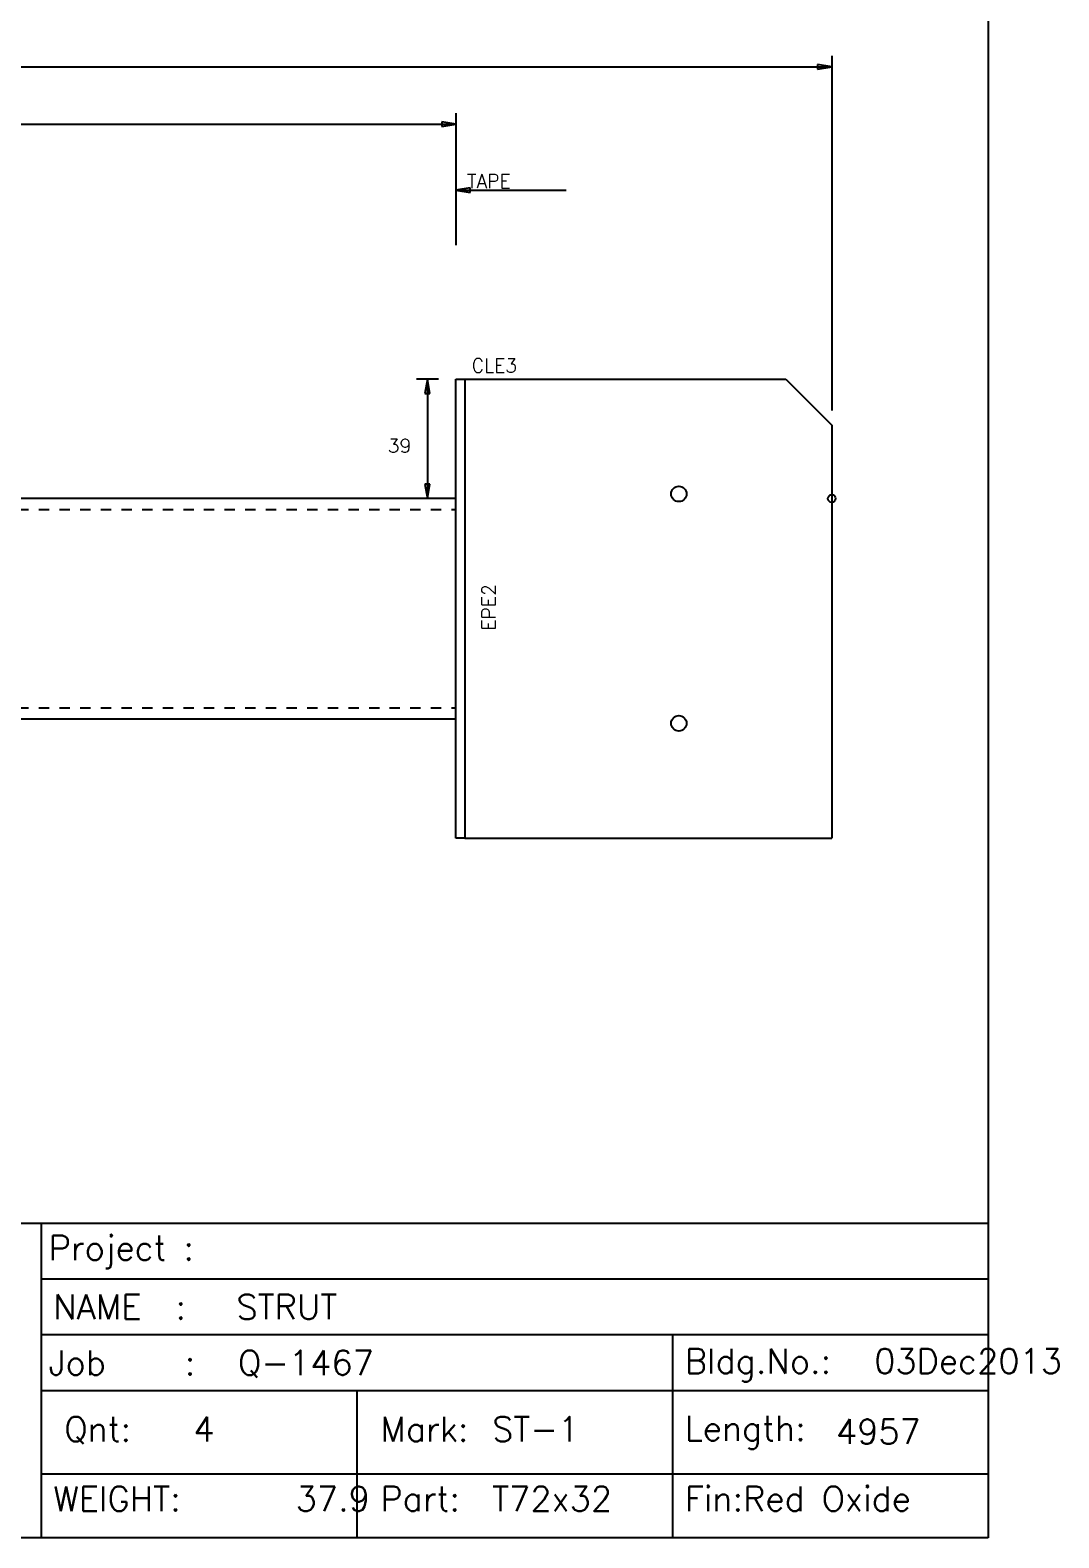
# Model space of a CAD drawing. Extents: x 0 to 428, y 0 to 297.
# Drawn here: x 309.5 to 428.2, y 0 to 173.9 of the extents above; entities that cross this region are included whole.
import ezdxf

# ---------------------------------------------------------------- set-up
doc = ezdxf.new("R2010")
doc.units = 0
doc.linetypes.add('CONTIN', pattern=[0])
doc.linetypes.add('DASHED', pattern=[2.38, 1.19, -1.19])
doc.layers.get('0').update_dxf_attribs({"linetype": 'CONTIN'})
for name, color, linetype in [('1', 7, 'CONTIN'), ('11', 7, 'CONTIN'), ('12', 2, 'CONTIN'), ('13', 2, 'CONTIN'), ('15', 6, 'CONTIN'), ('2', 7, 'CONTIN'), ('22', 7, 'CONTIN'), ('3', 1, 'CONTIN'), ('7', 3, 'DASHED')]:
    doc.layers.add(name, color=color, linetype=linetype)
doc.styles.add('SIMPLEX', font='SIMPLEX')

# ---------------------------------------------------------------- blocks, each defined once
blk = doc.blocks.new('CZEBORDR')
at = {"layer": '22'}
for p, q in [((420, 297), (420, 0)), ((420, 0), (0, 0))]:
    blk.add_line(p, q, dxfattribs=at)
blk = doc.blocks.new('LOGO')
at = {"linetype": 'CONTINUOUS'}
for p, q in [((-230.55, 36.3), (0, 36.3)), ((-138.23, 36.3), (0, 36.3)), ((-138.23, 36.3), (-109.26, 36.3)), ((-109.26, 36.3), (-109.26, 0)), ((-109.26, 36.3), (0, 36.3)), ((0, 36.3), (0, 0)), ((-109.26, 29.89), (0, 29.89)), ((-109.26, 23.45), (0, 23.45)), ((-36.42, 23.45), (-36.42, 0)), ((-109.26, 17.01), (0, 17.01)), ((-72.84, 17.01), (-72.84, 0)), ((-109.26, 7.37), (0, 7.37)), ((0, 0), (-230.55, 0)), ((-109.26, 0), (-138.23, 0))]:
    blk.add_line(p, q, dxfattribs=at)
at = {"layer": '22'}
for p, q in [((0, 297), (0, 0)), ((0, 0), (-420, 0))]:
    blk.add_line(p, q, dxfattribs=at)
at = {"style": 'SIMPLEX'}
for s, height, p in [('Project :', 2.857, (-108.38, 32.01)), ('NAME  :', 2.857, (-107.83, 25.21)), ('STRUT', 2.857, (-86.71, 25.21)), ('Job    :', 2.857, (-108.38, 18.77)), ('Q-1467', 2.857, (-86.53, 18.77)), ('Bldg.No.:', 2.857, (-34.99, 18.96)), ('03Dec2013', 2.857, (-13.14, 18.96)), ('Qnt:', 2.857, (-106.58, 11.12)), ('   4', 2.857, (-98.06, 11.12)), ('Mark:', 2.857, (-70.1, 11.12)), ('ST-1', 2.857, (-57.21, 11.12)), ('Length:', 2.857, (-34.99, 11.2)), ('4957', 2.857, (-17.55, 10.83)), ('WEIGHT:', 2.857, (-107.83, 3.08)), ('     37.9', 2.857, (-90.53, 3.08)), ('Part:', 2.857, (-70.1, 3.08)), ('T72x32', 2.857, (-57.21, 3.08)), ('Fin:Red Oxide', 2.8575, (-34.99, 3.08))]:
    blk.add_text(s, height=height, dxfattribs=at).set_placement(p)
blk = doc.blocks.new('ARROW')
at = {"layer": '2'}
for p, q in [((0, 0), (-1.651, 0.275)), ((-1.651, 0.275), (-1.651, -0.275)), ((-1.651, -0.275), (0, 0))]:
    blk.add_line(p, q, dxfattribs=at)
blk = doc.blocks.new('MAG_CRCL')
at = {"layer": '15'}
blk.add_circle((0, 0), 0.889, dxfattribs=at)
blk = doc.blocks.new('BSEPLT')
at = {"layer": '12'}
for p, q in [((-0.508, 0), (0.508, 0)), ((-0.508, -12.7), (-0.508, 0)), ((0.508, 0), (0.508, -12.7)), ((0.508, -12.7), (-0.508, -12.7))]:
    blk.add_line(p, q, dxfattribs=at)
blk = doc.blocks.new('RED_CRCL')
at = {"layer": '3'}
blk.add_circle((0, 0), 0.889, dxfattribs=at)
blk = doc.blocks.new('CZEPIECE')
at = {"layer": '1'}
for p, q in [((358.617, 55.88), (86.783, 55.88)), ((358.617, 30.48), (358.617, 55.88)), ((86.783, 30.48), (358.617, 30.48))]:
    blk.add_line(p, q, dxfattribs=at)
at = {"layer": '13'}
for p, q in [((359.633, 69.638), (396.674, 69.638)), ((359.633, 69.638), (359.633, 16.722)), ((396.674, 69.638), (401.966, 64.347)), ((401.966, 64.347), (401.966, 16.722)), ((359.633, 16.722), (401.966, 16.722))]:
    blk.add_line(p, q, dxfattribs=at)
at = {"layer": '2'}
for p, q in [((401.966, 106.934), (401.966, 66.04)), ((43.434, 105.664), (401.966, 105.664)), ((358.617, 100.33), (358.617, 91.44)), ((86.783, 99.06), (358.617, 99.06)), ((358.617, 92.71), (358.617, 85.09)), ((358.617, 91.44), (371.317, 91.44)), ((356.585, 69.638), (354.045, 69.638)), ((355.315, 69.638), (355.315, 55.88)), ((356.585, 55.88), (354.045, 55.88))]:
    blk.add_line(p, q, dxfattribs=at)
at = {"layer": '7'}
for p, q in [((86.783, 54.61), (358.617, 54.61)), ((86.783, 31.75), (358.617, 31.75))]:
    blk.add_line(p, q, dxfattribs=at)
at = {"rotation": 180}
blk.add_blockref('ARROW', (358.617, 91.44), dxfattribs=at)
at = {"yscale": 4.167, "zscale": 4.167}
blk.add_blockref('BSEPLT', (359.125, 69.638), dxfattribs=at)
blk.add_blockref('BSEPLT', (359.125, 69.638), dxfattribs=at)
at = {"layer": '13'}
for p in [(384.327, 56.409), (384.327, 29.951)]:
    blk.add_blockref('RED_CRCL', p, dxfattribs=at)
at = {"layer": '15', "xscale": 0.5, "yscale": 0.5, "zscale": 0.5}
blk.add_blockref('MAG_CRCL', (401.966, 55.88), dxfattribs=at)
at = {"layer": '2'}
for p in [(401.966, 105.664), (358.617, 99.06)]:
    blk.add_blockref('ARROW', p, dxfattribs=at)
for p, rotation in [((355.315, 69.638), 90), ((355.315, 55.88), -90)]:
    blk.add_blockref('ARROW', p, dxfattribs=dict(at, rotation=rotation))
at = {"layer": '11', "style": 'SIMPLEX'}
blk.add_text('39', height=1.587, dxfattribs=at).set_placement((350.743, 61.172))
at = {"layer": '2', "style": 'SIMPLEX'}
blk.add_text('TAPE', height=1.587, dxfattribs=at).set_placement((359.887, 91.694))
at = {"layer": '3', "style": 'SIMPLEX'}
blk.add_text('CLE3', height=1.587, dxfattribs=at).set_placement((360.426, 70.432))
blk.add_text('EPE2', height=1.587, rotation=90, dxfattribs=at).set_placement((363.189, 40.64))

msp = doc.modelspace()

# ---------------------------------------------------------------- block references
msp.add_blockref('CZEPIECE', (0, 64))
at = {"layer": '1'}
msp.add_blockref('CZEBORDR', (0, 0), dxfattribs=at)
at = {"layer": '2'}
msp.add_blockref('LOGO', (420, 0), dxfattribs=at)

doc.saveas('drawing.dxf')
